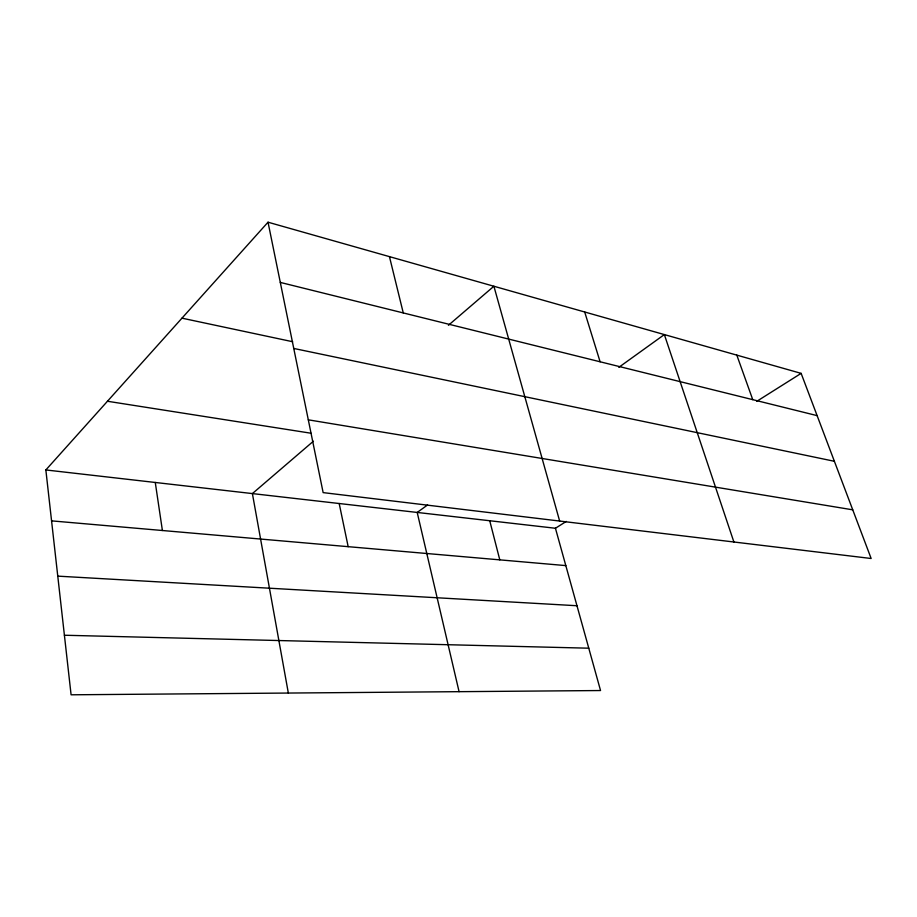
<?xml version="1.0" encoding="UTF-8"?>
<svg xmlns="http://www.w3.org/2000/svg" width="917" height="917" viewBox="0 0 917 917"><rect width="100%" height="100%" fill="white"/><g stroke="black" fill="none" stroke-linecap="round" stroke-linejoin="round"><path stroke-width="1.38" d="M45.85 469.951L555.438 528.261L600.543 690.535L71.09 694.799L45.85 469.951L268.028 222.201L801.137 373.368L871.15 558.499L323.139 492.612L268.028 222.201M313.385 441.226L252.393 493.587L288.339 693.046M448.413 325.294L493.896 286.242L559.645 521.051M427.574 504.969L417.201 512.443L459.073 691.67M618.803 367.35L664.355 334.579L733.887 541.993M555.438 528.261L566.293 521.418M756.754 401.337L801.137 373.368M64.396 635.24L588.771 648.193M57.771 576.14L576.976 605.736M51.57 520.867L565.823 565.606M107.461 401.256L311.046 433.237M308.307 419.826L852.741 509.829M293.749 348.449L834.378 461.285M181.967 318.165L292.661 341.72M280.293 282.413L817.116 415.63M736.809 355.12L752.754 399.663M584.691 311.986L600.108 361.779M489.735 520.741L499.788 559.851M389.45 256.634L403.262 312.926M339.187 503.513L348.173 546.67M155.271 482.468L162.401 530.507"/></g></svg>
